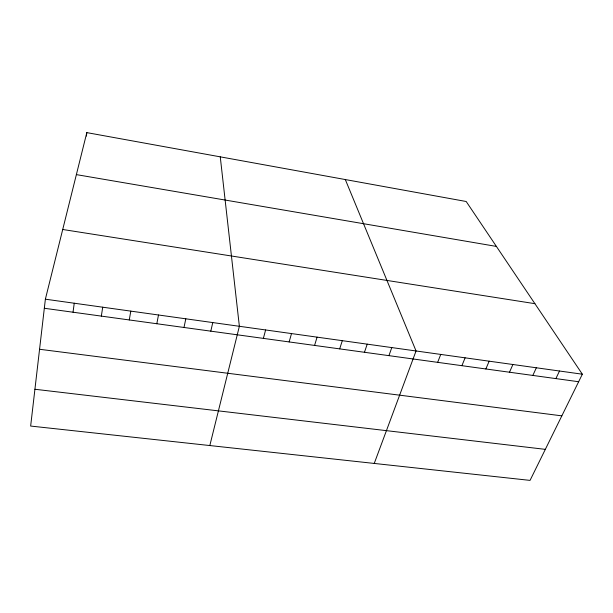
<?xml version="1.0" encoding="UTF-8"?>
<svg xmlns="http://www.w3.org/2000/svg" width="613" height="613" viewBox="0 0 613 613"><rect width="100%" height="100%" fill="white"/><g stroke="black" fill="none" stroke-linecap="round" stroke-linejoin="round"><path stroke-width="0.92" d="M45.377 299.19L30.65 426.058L530.053 480.385L582.35 374.206L466.186 201.501L86.824 132.615L45.377 299.19L582.35 374.206M86.379 136.071L86.824 132.615M73.031 312.216L74.242 303.22M101.337 316.109L102.716 307.197M129.266 319.948L130.799 311.12M156.813 323.741L158.491 314.99M183.992 327.472L185.816 318.806M210.803 331.158L212.772 322.576M209.822 445.551L239.369 326.292L220.259 156.844M263.375 338.384L265.613 329.955M289.144 341.931L291.512 333.579M314.576 345.425L317.074 337.15M339.679 348.881L342.307 340.675M364.467 352.283L367.21 344.154M388.933 355.647L391.791 347.586M374.244 463.436L416.058 350.973L345.311 179.548M437.659 362.352L440.747 354.421M461.911 365.685L465.114 357.831M485.856 368.972L489.166 361.187M509.495 372.229L512.905 364.505M532.835 375.432L536.352 367.777M555.884 378.604L559.493 371.011M34.918 389.263L545.332 449.36M39.561 349.272L561.837 415.852M44.32 308.27L578.641 381.73M62.718 229.484L534.911 303.68M76.372 174.613L496.4 246.418"/></g></svg>
